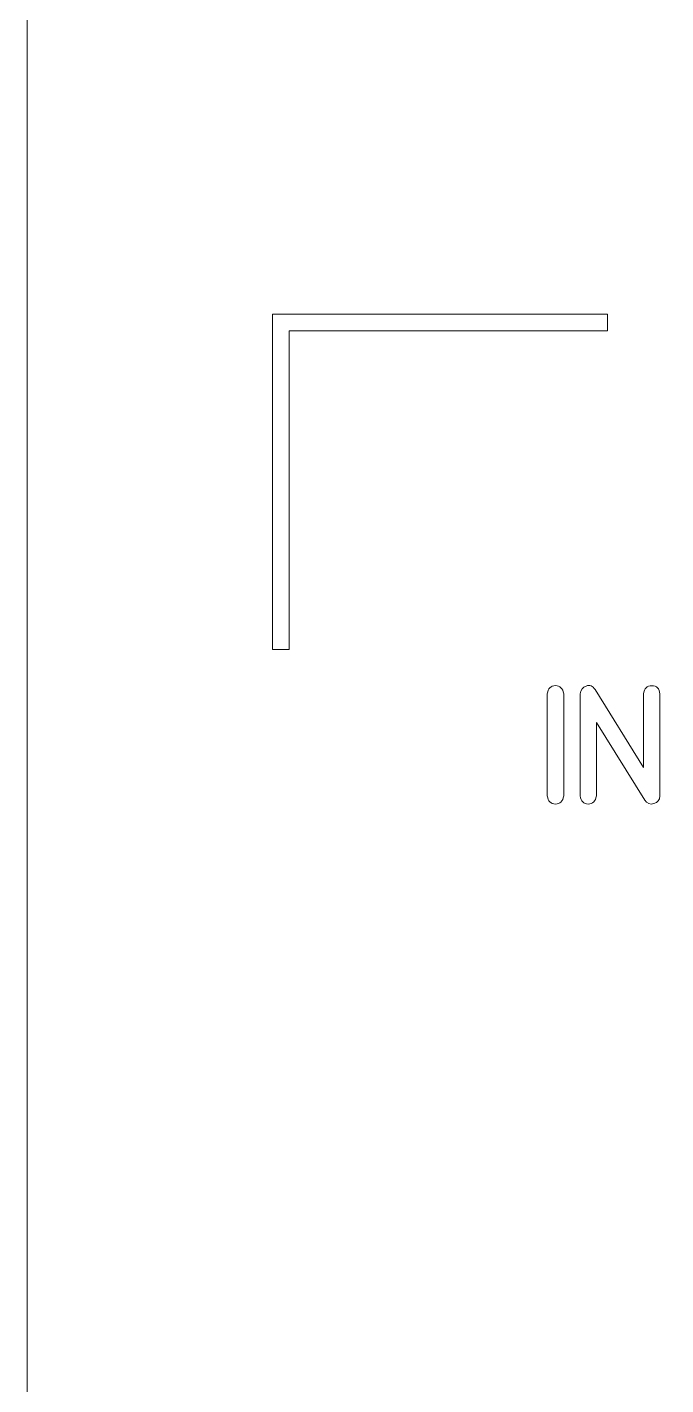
# Model space of a CAD drawing. Header units: millimetres. Extents: x -166 to 342, y -77 to 132.
# Drawn here: x 69.57 to 88.63, y -36.34 to 4.15 of the extents above; entities that cross this region are included whole.
import ezdxf

# ---------------------------------------------------------------- set-up
doc = ezdxf.new("R2010")
doc.units = ezdxf.units.MM
doc.header["$MEASUREMENT"] = 0
doc.layers.add('Engrave', color=7, linetype='Continuous')
doc.layers.add('Front', color=7, linetype='Continuous')

msp = doc.modelspace()

# ---------------------------------------------------------------- linework, layer by layer
at = {"layer": 'Engrave', "color": 114, "lineweight": 9}
msp.add_open_spline([(76.8894, -14.4065), (76.8894, -14.4065), (77.3894, -14.4065), (77.3894, -14.4065), (77.3894, -14.4065), (77.3894, -14.4065), (77.3894, -4.9065), (77.3894, -4.9065), (77.3894, -4.9065), (77.3894, -4.9065), (86.8894, -4.9065), (86.8894, -4.9065), (86.8894, -4.9065), (86.8894, -4.9065), (86.8894, -4.4065), (86.8894, -4.4065), (86.8894, -4.4065), (86.8894, -4.4065), (77.3894, -4.4065), (77.3894, -4.4065), (77.3894, -4.4065), (77.3894, -4.4065), (76.8894, -4.4065), (76.8894, -4.4065), (76.8894, -4.4065), (76.8894, -4.4065), (76.8894, -4.9065), (76.8894, -4.9065), (76.8894, -4.9065), (76.8894, -4.9065), (76.8894, -14.4065), (76.8894, -14.4065)], degree=3, knots=[0, 0, 0, 0, 0.1111111, 0.1111111, 0.1111111, 0.1111111, 0.2222222, 0.2222222, 0.2222222, 0.2222222, 0.3333333, 0.3333333, 0.3333333, 0.3333333, 0.4444444, 0.4444444, 0.4444444, 0.4444444, 0.5555556, 0.5555556, 0.5555556, 0.5555556, 0.6666667, 0.6666667, 0.6666667, 0.6666667, 0.7777778, 0.7777778, 0.7777778, 0.7777778, 1, 1, 1, 1], dxfattribs=at)
at = {"layer": 'Engrave', "color": 140, "lineweight": 9}
for points, knots in [([(85.5777, -18.7773), (85.5524, -18.939), (85.4707, -19.0195), (85.3325, -19.0189), (85.3325, -19.0189), (85.1937, -19.0183), (85.1126, -18.9378), (85.0885, -18.7773), (85.0885, -18.7773), (85.0885, -18.7773), (85.0885, -15.7317), (85.0885, -15.7317), (85.0885, -15.7317), (85.1126, -15.57), (85.1937, -15.4883), (85.3325, -15.4877), (85.3325, -15.4877), (85.4707, -15.4871), (85.5524, -15.5688), (85.5777, -15.7317), (85.5777, -15.7317), (85.5777, -15.7317), (85.5777, -18.7773), (85.5777, -18.7773)], [0, 0, 0, 0, 0.1428571, 0.1428571, 0.1428571, 0.1428571, 0.2857143, 0.2857143, 0.2857143, 0.2857143, 0.4285714, 0.4285714, 0.4285714, 0.4285714, 0.5714286, 0.5714286, 0.5714286, 0.5714286, 0.7142857, 0.7142857, 0.7142857, 0.7142857, 1, 1, 1, 1]), ([(88.4456, -18.7773), (88.4456, -18.8978), (88.3874, -18.9742), (88.271, -19.0072), (88.271, -19.0072), (88.154, -19.0395), (88.0641, -19.0054), (87.9994, -18.9043), (87.9994, -18.9043), (87.9994, -18.9043), (86.5524, -16.5842), (86.5524, -16.5842), (86.5524, -16.5842), (86.5524, -16.5842), (86.5524, -18.7773), (86.5524, -18.7773), (86.5524, -18.7773), (86.5272, -18.9378), (86.446, -19.0183), (86.309, -19.0183), (86.309, -19.0183), (86.1715, -19.0183), (86.0909, -18.9378), (86.0668, -18.7773), (86.0668, -18.7773), (86.0668, -18.7773), (86.0668, -15.7352), (86.0668, -15.7352), (86.0668, -15.7352), (86.0839, -15.6159), (86.145, -15.5371), (86.2502, -15.4989), (86.2502, -15.4989), (86.3555, -15.4612), (86.4431, -15.4971), (86.5131, -15.6059), (86.5131, -15.6059), (86.5131, -15.6059), (87.96, -17.9294), (87.96, -17.9294), (87.96, -17.9294), (87.96, -17.9294), (87.96, -15.7352), (87.96, -15.7352), (87.96, -15.7352), (87.9818, -15.5712), (88.0652, -15.4895), (88.2105, -15.4912), (88.2105, -15.4912), (88.3557, -15.493), (88.4339, -15.5741), (88.4456, -15.7352), (88.4456, -15.7352), (88.4456, -15.7352), (88.4456, -18.7773), (88.4456, -18.7773)], [0, 0, 0, 0, 0.0666667, 0.0666667, 0.0666667, 0.0666667, 0.1333333, 0.1333333, 0.1333333, 0.1333333, 0.2, 0.2, 0.2, 0.2, 0.2666667, 0.2666667, 0.2666667, 0.2666667, 0.3333333, 0.3333333, 0.3333333, 0.3333333, 0.4, 0.4, 0.4, 0.4, 0.4666667, 0.4666667, 0.4666667, 0.4666667, 0.5333333, 0.5333333, 0.5333333, 0.5333333, 0.6, 0.6, 0.6, 0.6, 0.6666667, 0.6666667, 0.6666667, 0.6666667, 0.7333333, 0.7333333, 0.7333333, 0.7333333, 0.8, 0.8, 0.8, 0.8, 0.8666667, 0.8666667, 0.8666667, 0.8666667, 1, 1, 1, 1])]:
    msp.add_open_spline(points, degree=3, knots=knots, dxfattribs=at)
at = {"layer": 'Front', "color": 250, "lineweight": 9}
msp.add_open_spline([(152.6833, 132.2633), (152.6833, 132.2633), (81.6274, 132.2633), (81.6274, 132.2633), (81.6274, 132.2633), (81.0774, 132.2633), (80.6286, 131.8152), (80.6275, 131.2654), (80.6275, 131.2654), (80.6275, 131.2654), (80.618, 126.7054), (80.618, 126.7054), (80.618, 126.7054), (80.6178, 123.3068), (77.862, 120.5503), (74.4633, 120.5503), (74.4633, 120.5503), (74.4329, 120.5503), (74.4029, 120.5509), (74.3728, 120.5515), (74.3728, 120.5515), (74.3728, 120.5515), (74.3726, 120.5503), (74.3726, 120.5503), (74.3726, 120.5503), (74.3726, 120.5503), (70.5681, 120.5503), (70.5681, 120.5503), (70.5681, 120.5503), (70.0176, 120.5503), (69.5688, 120.1016), (69.5683, 119.5513), (69.5683, 119.5513), (69.5682, 66.8239), (69.5684, -17.0402), (69.5684, -64.3556), (69.5684, -64.3556), (69.5688, -64.9059), (70.0178, -65.3547), (70.5683, -65.3547), (70.5683, -65.3547), (70.5683, -65.3547), (74.0973, -65.3547), (74.0973, -65.3547), (74.0973, -65.3547), (74.0973, -65.3547), (74.0973, -65.3565), (74.0973, -65.3565), (74.0973, -65.3565), (74.1273, -65.3555), (74.1576, -65.3547), (74.1879, -65.3547), (74.1879, -65.3547), (77.5863, -65.3547), (80.3426, -68.1108), (80.3426, -71.5095), (80.3426, -71.5095), (80.3426, -71.5095), (80.3443, -75.837), (80.3443, -75.837), (80.3443, -75.837), (80.3445, -76.388), (80.7937, -76.8367), (81.3444, -76.8367), (81.3444, -76.8367), (81.3444, -76.8367), (159.3139, -76.8367), (159.3139, -76.8367), (159.3139, -76.8367), (159.8569, -76.8367), (160.3016, -76.4019), (160.3139, -75.8594), (160.3139, -75.8594), (160.3139, -75.8594), (160.4131, -71.4821), (160.4131, -71.4821), (160.4131, -71.4821), (160.4133, -71.4745), (160.4133, -71.4683), (160.4133, -71.461), (160.4133, -71.461), (160.4192, -68.0689), (162.779, -65.3589), (166.1733, -65.3589), (166.1733, -65.3589), (166.2035, -65.3589), (166.2337, -65.3595), (166.2638, -65.3601), (166.2638, -65.3601), (166.2638, -65.3601), (166.2638, -65.3589), (166.2638, -65.3589), (166.2638, -65.3589), (166.2638, -65.3589), (170.068, -65.3589), (170.068, -65.3589), (170.068, -65.3589), (170.6189, -65.3589), (171.0683, -64.9096), (171.0683, -64.3587), (171.0683, -64.3587), (171.0682, -17.1467), (171.0682, 32.5805), (171.0682, 86.8463), (171.0682, 86.8463), (171.0682, 87.3972), (170.619, 87.8464), (170.0682, 87.8464), (170.0682, 87.8464), (170.0682, 87.8464), (166.539, 87.8464), (166.539, 87.8464), (166.539, 87.8464), (166.539, 87.8464), (166.539, 87.8478), (166.539, 87.8478), (166.539, 87.8478), (166.5091, 87.8472), (166.479, 87.8464), (166.4487, 87.8464), (166.4487, 87.8464), (163.0501, 87.8464), (160.294, 91.5024), (160.294, 94.9012), (160.294, 94.9012), (160.3992, 98.6272), (161.7592, 101.4373), (166.5219, 102.0797), (166.5219, 102.0797), (167.3051, 102.2579), (167.371, 103.0392), (167.0458, 103.7648), (167.0458, 103.7648), (162.8334, 113.1637), (158.0492, 122.4704), (153.5834, 131.699), (153.5834, 131.699), (153.4124, 132.0527), (153.0762, 132.2633), (152.6833, 132.2633)], degree=3, knots=[0, 0, 0, 0, 0.0277778, 0.0277778, 0.0277778, 0.0277778, 0.0555556, 0.0555556, 0.0555556, 0.0555556, 0.0833333, 0.0833333, 0.0833333, 0.0833333, 0.1111111, 0.1111111, 0.1111111, 0.1111111, 0.1388889, 0.1388889, 0.1388889, 0.1388889, 0.1666667, 0.1666667, 0.1666667, 0.1666667, 0.1944444, 0.1944444, 0.1944444, 0.1944444, 0.2222222, 0.2222222, 0.2222222, 0.2222222, 0.25, 0.25, 0.25, 0.25, 0.2777778, 0.2777778, 0.2777778, 0.2777778, 0.3055556, 0.3055556, 0.3055556, 0.3055556, 0.3333333, 0.3333333, 0.3333333, 0.3333333, 0.3611111, 0.3611111, 0.3611111, 0.3611111, 0.3888889, 0.3888889, 0.3888889, 0.3888889, 0.4166667, 0.4166667, 0.4166667, 0.4166667, 0.4444444, 0.4444444, 0.4444444, 0.4444444, 0.4722222, 0.4722222, 0.4722222, 0.4722222, 0.5, 0.5, 0.5, 0.5, 0.5277778, 0.5277778, 0.5277778, 0.5277778, 0.5555556, 0.5555556, 0.5555556, 0.5555556, 0.5833333, 0.5833333, 0.5833333, 0.5833333, 0.6111111, 0.6111111, 0.6111111, 0.6111111, 0.6388889, 0.6388889, 0.6388889, 0.6388889, 0.6666667, 0.6666667, 0.6666667, 0.6666667, 0.6944444, 0.6944444, 0.6944444, 0.6944444, 0.7222222, 0.7222222, 0.7222222, 0.7222222, 0.75, 0.75, 0.75, 0.75, 0.7777778, 0.7777778, 0.7777778, 0.7777778, 0.8055556, 0.8055556, 0.8055556, 0.8055556, 0.8333333, 0.8333333, 0.8333333, 0.8333333, 0.8611111, 0.8611111, 0.8611111, 0.8611111, 0.8888889, 0.8888889, 0.8888889, 0.8888889, 0.9166667, 0.9166667, 0.9166667, 0.9166667, 0.9444444, 0.9444444, 0.9444444, 0.9444444, 1, 1, 1, 1], dxfattribs=at)

doc.saveas('drawing.dxf')
